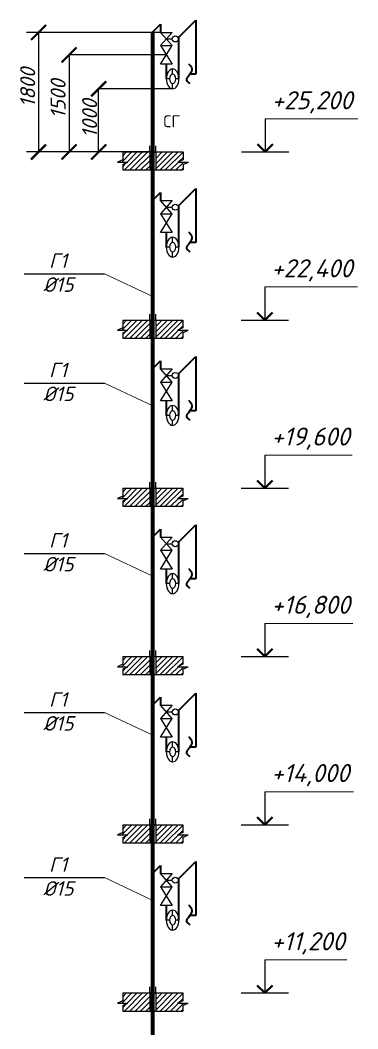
# Model space of a CAD drawing. Header units: millimetres. Extents: x -710977 to 10671, y -929782 to 89628.
# Drawn here: x -91.1 to -34.9, y 4092.7 to 4260.6 of the extents above; entities that cross this region are included whole.
import ezdxf

# ---------------------------------------------------------------- set-up
doc = ezdxf.new("R2010")
doc.units = ezdxf.units.MM
doc.header["$LTSCALE"] = 0.4
for name, color, linetype in [('аксонометрия', 84, 'Continuous'), ('кварталыИнфо', 7, 'Continuous'), ('СхемаГидравлика', 7, 'Continuous')]:
    doc.layers.add(name, color=color, linetype=linetype)
doc.layers.add('Надписи', color=7, linetype='Continuous', lineweight=20)
doc.styles.add('Zhenka', font='isocpeur.ttf', dxfattribs={"height": 400})
doc.styles.add('группа', font='isocpeui.ttf')
doc.styles.add('размерный', font='isocpeui.ttf')
doc.styles.add('текстовый', font='isocpeui.ttf', dxfattribs={"height": 5})
pattern_1 = [(45, (-574.64663, 3963.29506), (-0.44194174, 0.44194174), [])]
pattern_2 = [(45, (-574.64663, 3991.29506), (-0.44194174, 0.44194174), [])]
pattern_3 = [(45, (-574.64663, 4019.29506), (-0.44194174, 0.44194174), [])]
pattern_4 = [(45, (-574.64663, 4047.29506), (-0.44194174, 0.44194174), [])]

# ---------------------------------------------------------------- blocks, each defined once
blk = doc.blocks.new('_ArchTick')
at = {"color": 0, "linetype": 'ByBlock', "const_width": 0.15}
blk.add_lwpolyline([(-0.5, -0.5), (0.5, 0.5)], dxfattribs=at)

msp = doc.modelspace()

# ---------------------------------------------------------------- hatches: boundary and pattern name
at = {"layer": 'аксонометрия', "lineweight": 25}
h = msp.add_hatch(dxfattribs=at)
h.set_pattern_fill('ANSI31', scale=5, style=0)
h.set_pattern_definition([(45, (-574.64663, 4103.2648), (-0.44194174, 0.44194174), [])])
h.paths.add_polyline_path([(-69.503, 4235.643), (-69.503, 4238.643), (-74.003, 4238.643), (-74.003, 4237.351), (-74.89, 4236.943), (-73.116, 4236.943), (-74.003, 4236.535), (-74.003, 4235.643)])
h = msp.add_hatch(dxfattribs=at)
h.set_pattern_fill('ANSI31', scale=5, style=0)
h.set_pattern_definition([(45, (-574.64663, 4075.2648), (-0.44194174, 0.44194174), [])])
h.paths.add_polyline_path([(-63.116, 4236.943), (-64.89, 4236.943), (-64.003, 4237.351), (-64.003, 4238.643), (-68.503, 4238.643), (-68.503, 4235.643), (-64.003, 4235.643), (-64.003, 4236.535)])
h = msp.add_hatch(dxfattribs=at)
h.set_pattern_fill('ANSI31', scale=5, style=0)
h.set_pattern_definition([(45, (-574.64663, 4075.29506), (-0.44194174, 0.44194174), [])])
h.paths.add_polyline_path([(-69.503, 4207.673), (-69.503, 4210.673), (-74.003, 4210.673), (-74.003, 4209.382), (-74.89, 4208.973), (-73.116, 4208.973), (-74.003, 4208.565), (-74.003, 4207.673)])
h = msp.add_hatch(dxfattribs=at)
h.set_pattern_fill('ANSI31', scale=5, style=0)
h.set_pattern_definition(pattern_4)
h.paths.add_polyline_path([(-63.116, 4208.973), (-64.89, 4208.973), (-64.003, 4209.382), (-64.003, 4210.673), (-68.503, 4210.673), (-68.503, 4207.673), (-64.003, 4207.673), (-64.003, 4208.565)])
h = msp.add_hatch(dxfattribs=at)
h.set_pattern_fill('ANSI31', scale=5, style=0)
h.set_pattern_definition(pattern_4)
h.paths.add_polyline_path([(-69.503, 4179.673), (-69.503, 4182.673), (-74.003, 4182.673), (-74.003, 4181.382), (-74.89, 4180.973), (-73.116, 4180.973), (-74.003, 4180.565), (-74.003, 4179.673)])
h = msp.add_hatch(dxfattribs=at)
h.set_pattern_fill('ANSI31', scale=5, style=0)
h.set_pattern_definition(pattern_3)
h.paths.add_polyline_path([(-63.116, 4180.973), (-64.89, 4180.973), (-64.003, 4181.382), (-64.003, 4182.673), (-68.503, 4182.673), (-68.503, 4179.673), (-64.003, 4179.673), (-64.003, 4180.565)])
h = msp.add_hatch(dxfattribs=at)
h.set_pattern_fill('ANSI31', scale=5, style=0)
h.set_pattern_definition(pattern_3)
h.paths.add_polyline_path([(-69.503, 4151.673), (-69.503, 4154.673), (-74.003, 4154.673), (-74.003, 4153.382), (-74.89, 4152.973), (-73.116, 4152.973), (-74.003, 4152.565), (-74.003, 4151.673)])
h = msp.add_hatch(dxfattribs=at)
h.set_pattern_fill('ANSI31', scale=5, style=0)
h.set_pattern_definition(pattern_2)
h.paths.add_polyline_path([(-63.116, 4152.973), (-64.89, 4152.973), (-64.003, 4153.382), (-64.003, 4154.673), (-68.503, 4154.673), (-68.503, 4151.673), (-64.003, 4151.673), (-64.003, 4152.565)])
h = msp.add_hatch(dxfattribs=at)
h.set_pattern_fill('ANSI31', scale=5, style=0)
h.set_pattern_definition(pattern_2)
h.paths.add_polyline_path([(-69.503, 4123.673), (-69.503, 4126.673), (-74.003, 4126.673), (-74.003, 4125.382), (-74.89, 4124.973), (-73.116, 4124.973), (-74.003, 4124.565), (-74.003, 4123.673)])
h = msp.add_hatch(dxfattribs=at)
h.set_pattern_fill('ANSI31', scale=5, style=0)
h.set_pattern_definition(pattern_1)
h.paths.add_polyline_path([(-63.116, 4124.973), (-64.89, 4124.973), (-64.003, 4125.382), (-64.003, 4126.673), (-68.503, 4126.673), (-68.503, 4123.673), (-64.003, 4123.673), (-64.003, 4124.565)])
h = msp.add_hatch(dxfattribs=at)
h.set_pattern_fill('ANSI31', scale=5, style=0)
h.set_pattern_definition(pattern_1)
h.paths.add_polyline_path([(-69.503, 4095.673), (-69.503, 4098.673), (-74.003, 4098.673), (-74.003, 4097.382), (-74.89, 4096.973), (-73.116, 4096.973), (-74.003, 4096.565), (-74.003, 4095.673)])
h = msp.add_hatch(dxfattribs=at)
h.set_pattern_fill('ANSI31', scale=5, style=0)
h.set_pattern_definition([(45, (-574.64663, 3935.29506), (-0.44194174, 0.44194174), [])])
h.paths.add_polyline_path([(-63.116, 4096.973), (-64.89, 4096.973), (-64.003, 4097.382), (-64.003, 4098.673), (-68.503, 4098.673), (-68.503, 4095.673), (-64.003, 4095.673), (-64.003, 4096.565)])

# ---------------------------------------------------------------- linework, layer by layer
at = {"color": 7, "lineweight": 35}
for p, q in [((-64.645, 4257.749), (-61.817, 4260.577)), ((-61.817, 4260.577), (-61.817, 4251.577)), ((-69.003, 4258.613), (-67.73, 4259.886)), ((-67.73, 4259.886), (-67.73, 4258.549)), ((-64.645, 4250.799), (-64.645, 4257.749)), ((-66.745, 4253.229), (-66.745, 4250.799)), ((-61.817, 4251.577), (-62.817, 4251.577)), ((-64.645, 4229.749), (-61.817, 4232.577)), ((-61.817, 4232.577), (-61.817, 4223.577)), ((-69.003, 4230.613), (-67.73, 4231.886)), ((-67.73, 4231.886), (-67.73, 4230.549)), ((-64.645, 4222.799), (-64.645, 4229.749)), ((-66.745, 4225.229), (-66.745, 4222.799)), ((-61.817, 4223.577), (-62.817, 4223.577)), ((-69.003, 4202.613), (-67.73, 4203.886)), ((-67.73, 4203.886), (-67.73, 4202.549)), ((-64.645, 4201.749), (-61.817, 4204.577)), ((-61.817, 4204.577), (-61.817, 4195.577)), ((-64.645, 4194.799), (-64.645, 4201.749)), ((-66.745, 4197.229), (-66.745, 4194.799)), ((-61.817, 4195.577), (-62.817, 4195.577)), ((-69.003, 4174.613), (-67.73, 4175.886)), ((-67.73, 4175.886), (-67.73, 4174.549)), ((-64.645, 4173.749), (-61.817, 4176.577)), ((-61.817, 4176.577), (-61.817, 4167.577)), ((-64.645, 4166.799), (-64.645, 4173.749)), ((-66.745, 4169.229), (-66.745, 4166.799)), ((-61.817, 4167.577), (-62.817, 4167.577)), ((-64.645, 4145.749), (-61.817, 4148.577)), ((-61.817, 4148.577), (-61.817, 4139.577)), ((-69.003, 4146.613), (-67.73, 4147.886)), ((-67.73, 4147.886), (-67.73, 4146.549)), ((-64.645, 4138.799), (-64.645, 4145.749)), ((-66.745, 4141.229), (-66.745, 4138.799)), ((-61.817, 4139.577), (-62.817, 4139.577)), ((-69.003, 4118.613), (-67.73, 4119.886)), ((-67.73, 4119.886), (-67.73, 4118.549)), ((-64.645, 4117.749), (-61.817, 4120.577)), ((-61.817, 4120.577), (-61.817, 4111.577)), ((-64.645, 4110.799), (-64.645, 4117.749)), ((-66.745, 4113.229), (-66.745, 4110.799)), ((-61.817, 4111.577), (-62.817, 4111.577))]:
    msp.add_line(p, q, dxfattribs=at)
at = {"color": 7, "lineweight": 20}
for p, q in [((-50.284, 4244.147), (-34.856, 4244.147)), ((-50.345, 4216.177), (-34.918, 4216.177)), ((-50.345, 4188.177), (-35.778, 4188.177)), ((-50.345, 4160.177), (-35.692, 4160.177)), ((-50.345, 4132.177), (-35.571, 4132.177)), ((-50.345, 4104.177), (-36.669, 4104.177))]:
    msp.add_line(p, q, dxfattribs=at)
at = {"color": 7, "lineweight": 25}
for p, q in [((-50.284, 4244.147), (-50.284, 4238.643)), ((-54.228, 4238.643), (-46.339, 4238.643)), ((-50.345, 4216.177), (-50.345, 4210.673)), ((-54.289, 4210.673), (-46.401, 4210.673)), ((-50.345, 4188.177), (-50.345, 4182.673)), ((-54.289, 4182.673), (-46.401, 4182.673)), ((-50.345, 4160.177), (-50.345, 4154.673)), ((-54.289, 4154.673), (-46.401, 4154.673)), ((-50.345, 4132.177), (-50.345, 4126.673)), ((-54.289, 4126.673), (-46.401, 4126.673)), ((-50.345, 4104.177), (-50.345, 4098.673)), ((-54.289, 4098.673), (-46.401, 4098.673))]:
    msp.add_line(p, q, dxfattribs=at)
at = {"lineweight": 25}
for p, q in [((-90.411, 4218.375), (-77.023, 4218.375)), ((-90.411, 4218.375), (-77.023, 4218.375)), ((-90.411, 4200.183), (-77.023, 4200.183)), ((-90.411, 4200.183), (-77.023, 4200.183)), ((-90.411, 4171.839), (-77.023, 4171.839)), ((-90.411, 4171.839), (-77.023, 4171.839)), ((-90.411, 4145.346), (-77.023, 4145.346)), ((-90.411, 4145.346), (-77.023, 4145.346)), ((-90.411, 4117.87), (-77.023, 4117.87)), ((-90.411, 4117.87), (-77.023, 4117.87))]:
    msp.add_line(p, q, dxfattribs=at)
at = {"color": 7, "lineweight": 35}
for points in [[(-63.022, 4253.328), (-62.496, 4252.453), (-62.883, 4251.487), (-63.383, 4250.603), (-62.805, 4250.025)], [(-63.022, 4225.328), (-62.496, 4224.453), (-62.883, 4223.487), (-63.383, 4222.603), (-62.805, 4222.025)], [(-63.022, 4197.328), (-62.496, 4196.453), (-62.883, 4195.487), (-63.383, 4194.603), (-62.805, 4194.025)], [(-63.022, 4169.328), (-62.496, 4168.453), (-62.883, 4167.487), (-63.383, 4166.603), (-62.805, 4166.025)], [(-63.022, 4141.328), (-62.496, 4140.453), (-62.883, 4139.487), (-63.383, 4138.603), (-62.805, 4138.025)], [(-63.022, 4113.328), (-62.496, 4112.453), (-62.883, 4111.487), (-63.383, 4110.603), (-62.805, 4110.025)]]:
    msp.add_spline(points, degree=3, dxfattribs=at)
at = {"layer": 'аксонометрия', "color": 7, "lineweight": 70}
for p, q in [((-69.003, 4235.643), (-69.003, 4258.613)), ((-69.003, 4230.643), (-69.003, 4235.643)), ((-69.003, 4006.643), (-69.003, 4230.643))]:
    msp.add_line(p, q, dxfattribs=at)
at = {"layer": 'аксонометрия', "color": 7, "lineweight": 25}
for p, q in [((-66.745, 4257.449), (-65.745, 4257.449)), ((-65.695, 4251.584), (-65.695, 4252.451)), ((-66.216, 4250.799), (-66.745, 4250.799)), ((-64.645, 4250.799), (-65.174, 4250.799)), ((-65.695, 4249.146), (-65.695, 4250.013)), ((-69.503, 4238.643), (-69.503, 4239.643)), ((-68.503, 4238.643), (-68.503, 4239.643)), ((-74.003, 4237.351), (-74.89, 4236.943)), ((-74.003, 4238.643), (-64.003, 4238.643)), ((-74.003, 4238.643), (-74.003, 4237.351)), ((-69.503, 4238.643), (-69.503, 4235.643)), ((-68.503, 4238.643), (-68.503, 4235.643)), ((-63.953, 4237.351), (-64.839, 4236.943)), ((-63.953, 4238.643), (-63.953, 4237.351)), ((-74.89, 4236.943), (-73.116, 4236.943)), ((-74.003, 4236.535), (-73.116, 4236.943)), ((-74.003, 4236.535), (-74.003, 4235.643)), ((-74.003, 4235.643), (-64.003, 4235.643)), ((-64.839, 4236.943), (-63.066, 4236.943)), ((-63.953, 4236.535), (-63.066, 4236.943)), ((-63.953, 4236.535), (-63.953, 4235.643)), ((-66.745, 4229.449), (-65.745, 4229.449)), ((-65.695, 4223.584), (-65.695, 4224.451)), ((-66.216, 4222.799), (-66.745, 4222.799)), ((-65.695, 4221.146), (-65.695, 4222.013)), ((-64.645, 4222.799), (-65.174, 4222.799)), ((-74.003, 4210.673), (-64.003, 4210.673)), ((-74.003, 4210.673), (-74.003, 4209.382)), ((-69.503, 4210.673), (-69.503, 4211.673)), ((-69.503, 4210.673), (-69.503, 4207.673)), ((-68.503, 4210.673), (-68.503, 4211.673)), ((-68.503, 4210.673), (-68.503, 4207.673)), ((-64.003, 4210.673), (-64.003, 4209.382)), ((-74.003, 4209.382), (-74.89, 4208.973)), ((-74.89, 4208.973), (-73.116, 4208.973)), ((-74.003, 4208.565), (-73.116, 4208.973)), ((-74.003, 4208.565), (-74.003, 4207.673)), ((-64.003, 4209.382), (-64.89, 4208.973)), ((-64.89, 4208.973), (-63.116, 4208.973)), ((-64.003, 4208.565), (-63.116, 4208.973)), ((-64.003, 4208.565), (-64.003, 4207.673)), ((-74.003, 4207.673), (-64.003, 4207.673)), ((-69.003, 4207.673), (-69.003, 4202.673)), ((-66.745, 4201.449), (-65.745, 4201.449)), ((-65.695, 4195.584), (-65.695, 4196.451)), ((-66.216, 4194.799), (-66.745, 4194.799)), ((-65.695, 4193.146), (-65.695, 4194.013)), ((-64.645, 4194.799), (-65.174, 4194.799)), ((-69.503, 4182.673), (-69.503, 4183.673)), ((-68.503, 4182.673), (-68.503, 4183.673)), ((-74.003, 4182.673), (-64.003, 4182.673)), ((-74.003, 4182.673), (-74.003, 4181.382)), ((-69.503, 4182.673), (-69.503, 4179.673)), ((-68.503, 4182.673), (-68.503, 4179.673)), ((-64.003, 4182.673), (-64.003, 4181.382)), ((-74.003, 4181.382), (-74.89, 4180.973)), ((-74.89, 4180.973), (-73.116, 4180.973)), ((-74.003, 4180.565), (-73.116, 4180.973)), ((-74.003, 4180.565), (-74.003, 4179.673)), ((-64.003, 4181.382), (-64.89, 4180.973)), ((-64.89, 4180.973), (-63.116, 4180.973)), ((-64.003, 4180.565), (-63.116, 4180.973)), ((-64.003, 4180.565), (-64.003, 4179.673)), ((-74.003, 4179.673), (-64.003, 4179.673)), ((-69.003, 4179.673), (-69.003, 4174.673)), ((-66.745, 4173.449), (-65.745, 4173.449)), ((-65.695, 4167.584), (-65.695, 4168.451)), ((-66.216, 4166.799), (-66.745, 4166.799)), ((-64.645, 4166.799), (-65.174, 4166.799)), ((-65.695, 4165.146), (-65.695, 4166.013)), ((-69.503, 4154.673), (-69.503, 4155.673)), ((-68.503, 4154.673), (-68.503, 4155.673)), ((-74.003, 4153.382), (-74.89, 4152.973)), ((-74.003, 4154.673), (-64.003, 4154.673)), ((-74.003, 4154.673), (-74.003, 4153.382)), ((-69.503, 4154.673), (-69.503, 4151.673)), ((-68.503, 4154.673), (-68.503, 4151.673)), ((-64.003, 4153.382), (-64.89, 4152.973)), ((-64.003, 4154.673), (-64.003, 4153.382)), ((-74.89, 4152.973), (-73.116, 4152.973)), ((-74.003, 4152.565), (-73.116, 4152.973)), ((-74.003, 4152.565), (-74.003, 4151.673)), ((-74.003, 4151.673), (-64.003, 4151.673)), ((-69.003, 4151.673), (-69.003, 4146.673)), ((-64.89, 4152.973), (-63.116, 4152.973)), ((-64.003, 4152.565), (-63.116, 4152.973)), ((-64.003, 4152.565), (-64.003, 4151.673)), ((-66.745, 4145.449), (-65.745, 4145.449)), ((-65.695, 4139.584), (-65.695, 4140.451)), ((-66.216, 4138.799), (-66.745, 4138.799)), ((-65.695, 4137.146), (-65.695, 4138.013)), ((-64.645, 4138.799), (-65.174, 4138.799)), ((-74.003, 4126.673), (-64.003, 4126.673)), ((-74.003, 4126.673), (-74.003, 4125.382)), ((-69.503, 4126.673), (-69.503, 4127.673)), ((-69.503, 4126.673), (-69.503, 4123.673)), ((-68.503, 4126.673), (-68.503, 4127.673)), ((-68.503, 4126.673), (-68.503, 4123.673)), ((-64.003, 4126.673), (-64.003, 4125.382)), ((-74.003, 4125.382), (-74.89, 4124.973)), ((-74.89, 4124.973), (-73.116, 4124.973)), ((-74.003, 4124.565), (-73.116, 4124.973)), ((-74.003, 4124.565), (-74.003, 4123.673)), ((-64.003, 4125.382), (-64.89, 4124.973)), ((-64.89, 4124.973), (-63.116, 4124.973)), ((-64.003, 4124.565), (-63.116, 4124.973)), ((-64.003, 4124.565), (-64.003, 4123.673)), ((-74.003, 4123.673), (-64.003, 4123.673)), ((-69.003, 4123.673), (-69.003, 4118.673)), ((-66.745, 4117.449), (-65.745, 4117.449)), ((-65.695, 4111.584), (-65.695, 4112.451)), ((-66.216, 4110.799), (-66.745, 4110.799)), ((-65.695, 4109.146), (-65.695, 4110.013)), ((-64.645, 4110.799), (-65.174, 4110.799)), ((-69.503, 4098.673), (-69.503, 4099.673)), ((-68.503, 4098.673), (-68.503, 4099.673)), ((-74.003, 4098.673), (-64.003, 4098.673)), ((-74.003, 4098.673), (-74.003, 4097.382)), ((-69.503, 4098.673), (-69.503, 4095.673)), ((-68.503, 4098.673), (-68.503, 4095.673)), ((-64.003, 4098.673), (-64.003, 4097.382)), ((-74.003, 4097.382), (-74.89, 4096.973)), ((-74.89, 4096.973), (-73.116, 4096.973)), ((-74.003, 4096.565), (-73.116, 4096.973)), ((-74.003, 4096.565), (-74.003, 4095.673)), ((-64.003, 4097.382), (-64.89, 4096.973)), ((-64.89, 4096.973), (-63.116, 4096.973)), ((-64.003, 4096.565), (-63.116, 4096.973)), ((-64.003, 4096.565), (-64.003, 4095.673)), ((-74.003, 4095.673), (-64.003, 4095.673))]:
    msp.add_line(p, q, dxfattribs=at)
at = {"layer": 'аксонометрия', "color": 7, "lineweight": 20}
for p, q in [((-77.023, 4218.375), (-69.003, 4214.591)), ((-77.023, 4200.183), (-69.003, 4196.398)), ((-77.023, 4171.839), (-69.003, 4168.055)), ((-77.023, 4145.346), (-69.003, 4141.562)), ((-77.023, 4117.87), (-69.003, 4114.085))]:
    msp.add_line(p, q, dxfattribs=at)
at = {"layer": 'аксонометрия', "color": 7, "lineweight": 25}
for centre in [(-65.245, 4257.449), (-65.245, 4229.449), (-65.245, 4201.449), (-65.245, 4173.449), (-65.245, 4145.449), (-65.245, 4117.449)]:
    msp.add_circle(centre, 0.5, dxfattribs=at)
at = {"layer": 'аксонометрия', "color": 7, "lineweight": 25, "extrusion": (0, 0, -1)}
for centre, major_axis, ratio in [((-65.695, 4250.799), (0, -1.653), 0.6353435), ((-65.695, 4250.799), (0, -0.786), 0.6634455), ((-65.695, 4222.799), (0, -1.653), 0.6353435), ((-65.695, 4222.799), (0, -0.786), 0.6634455), ((-65.695, 4194.799), (0, -1.653), 0.6353435), ((-65.695, 4194.799), (0, -0.786), 0.6634455), ((-65.695, 4166.799), (0, -1.653), 0.6353435), ((-65.695, 4166.799), (0, -0.786), 0.6634455), ((-65.695, 4138.799), (0, -1.653), 0.6353435), ((-65.695, 4138.799), (0, -0.786), 0.6634455), ((-65.695, 4110.799), (0, -1.653), 0.6353435), ((-65.695, 4110.799), (0, -0.786), 0.6634455)]:
    msp.add_ellipse(centre, major_axis=major_axis, ratio=ratio, dxfattribs=at)
at = {"layer": 'кварталыИнфо', "ltscale": 0.12}
for p, q in [((-67.73, 4258.549), (-65.76, 4258.549)), ((-65.76, 4256.349), (-67.73, 4258.549)), ((-65.76, 4258.549), (-67.73, 4256.349)), ((-67.73, 4256.349), (-65.76, 4256.349)), ((-67.73, 4253.229), (-65.76, 4256.349)), ((-67.73, 4256.349), (-65.76, 4253.229)), ((-69.003, 4238.643), (-69.003, 4252.523)), ((-65.76, 4253.229), (-67.73, 4253.229)), ((-69.003, 4238.643), (-69.003, 4249.623)), ((-69.003, 4238.643), (-69.003, 4245.143)), ((-67.73, 4230.549), (-65.76, 4230.549)), ((-65.76, 4228.349), (-67.73, 4230.549)), ((-65.76, 4230.549), (-67.73, 4228.349)), ((-67.73, 4228.349), (-65.76, 4228.349)), ((-67.73, 4225.229), (-65.76, 4228.349)), ((-67.73, 4228.349), (-65.76, 4225.229)), ((-65.76, 4225.229), (-67.73, 4225.229)), ((-67.73, 4202.549), (-65.76, 4202.549)), ((-65.76, 4200.349), (-67.73, 4202.549)), ((-65.76, 4202.549), (-67.73, 4200.349)), ((-67.73, 4200.349), (-65.76, 4200.349)), ((-67.73, 4197.229), (-65.76, 4200.349)), ((-67.73, 4200.349), (-65.76, 4197.229)), ((-65.76, 4197.229), (-67.73, 4197.229)), ((-67.73, 4174.549), (-65.76, 4174.549)), ((-65.76, 4172.349), (-67.73, 4174.549)), ((-65.76, 4174.549), (-67.73, 4172.349)), ((-67.73, 4172.349), (-65.76, 4172.349)), ((-67.73, 4169.229), (-65.76, 4172.349)), ((-67.73, 4172.349), (-65.76, 4169.229)), ((-65.76, 4169.229), (-67.73, 4169.229)), ((-67.73, 4146.549), (-65.76, 4146.549)), ((-65.76, 4144.349), (-67.73, 4146.549)), ((-65.76, 4146.549), (-67.73, 4144.349)), ((-67.73, 4144.349), (-65.76, 4144.349)), ((-67.73, 4141.229), (-65.76, 4144.349)), ((-67.73, 4144.349), (-65.76, 4141.229)), ((-65.76, 4141.229), (-67.73, 4141.229)), ((-67.73, 4118.549), (-65.76, 4118.549)), ((-65.76, 4116.349), (-67.73, 4118.549)), ((-65.76, 4118.549), (-67.73, 4116.349)), ((-67.73, 4116.349), (-65.76, 4116.349)), ((-67.73, 4113.229), (-65.76, 4116.349)), ((-67.73, 4116.349), (-65.76, 4113.229)), ((-65.76, 4113.229), (-67.73, 4113.229))]:
    msp.add_line(p, q, dxfattribs=at)
at = {"layer": 'Надписи', "color": 7, "linetype": 'ByBlock', "lineweight": 40, "ltscale": 0.2}
for p, q in [((-50.284, 4238.643), (-51.556, 4239.916)), ((-50.284, 4238.643), (-49.011, 4239.916)), ((-50.345, 4210.673), (-51.618, 4211.946)), ((-50.345, 4210.673), (-49.072, 4211.946)), ((-50.345, 4182.673), (-51.618, 4183.946)), ((-50.345, 4182.673), (-49.072, 4183.946)), ((-50.345, 4154.673), (-51.618, 4155.946)), ((-50.345, 4154.673), (-49.072, 4155.946)), ((-50.345, 4126.673), (-51.618, 4127.946)), ((-50.345, 4126.673), (-49.072, 4127.946)), ((-50.345, 4098.673), (-51.618, 4099.946)), ((-50.345, 4098.673), (-49.072, 4099.946))]:
    msp.add_line(p, q, dxfattribs=at)
at = {"layer": 'СхемаГидравлика'}
for p, q in [((-67.73, 4258.549), (-90.001, 4258.549)), ((-88.001, 4258.549), (-88.001, 4238.643)), ((-66.745, 4254.789), (-82.926, 4254.789)), ((-82.926, 4254.789), (-82.926, 4238.643)), ((-65.695, 4249.146), (-78.003, 4249.146)), ((-78.003, 4238.643), (-78.003, 4249.146)), ((-71.001, 4238.643), (-90.001, 4238.643)), ((-84.001, 4238.643), (-88.001, 4238.643)), ((-78.926, 4238.643), (-84.926, 4238.643)), ((-78.926, 4238.643), (-82.926, 4238.643)), ((-69.003, 4238.643), (-80.003, 4238.643)), ((-73.003, 4238.643), (-78.003, 4238.643))]:
    msp.add_line(p, q, dxfattribs=at)

# ---------------------------------------------------------------- block references
at = {"layer": 'СхемаГидравлика', "xscale": -2.5, "yscale": 2.5, "zscale": 2.5}
for p, rotation in [((-88.001, 4258.549), 270), ((-82.926, 4254.789), 270), ((-78.003, 4249.146), 270), ((-88.001, 4238.643), 90), ((-82.926, 4238.643), 90), ((-78.003, 4238.643), 90)]:
    msp.add_blockref('_ArchTick', p, dxfattribs=dict(at, rotation=rotation))

# ---------------------------------------------------------------- texts
at = {"color": 7, "lineweight": 20, "char_height": 3, "width": 14.94504, "attachment_point": 1, "style": 'текстовый'}
for s, insert in [('{\\fISOCPEUR|b0|i1|c0|p34;+2\\fISOCPEUR|b0|i1|c204|p34;5\\fISOCPEUR|b0|i1|c0|p34;,\\fISOCPEUR|b0|i1|c204|p34;2\\fISOCPEUR|b0|i1|c0|p34;00}', (-49.192, 4248.753)), ('{\\fISOCPEUR|b0|i1|c0|p34;+22,400}', (-49.254, 4220.783)), ('{\\fISOCPEUR|b0|i1|c0|p34;+19,600}', (-49.254, 4192.783)), ('{\\fISOCPEUR|b0|i1|c0|p34;+16,800}', (-49.254, 4164.783)), ('{\\fISOCPEUR|b0|i1|c0|p34;+14,000}', (-49.254, 4136.783)), ('{\\fISOCPEUR|b0|i1|c0|p34;+11,200}', (-49.254, 4108.783))]:
    msp.add_mtext(s, dxfattribs=dict(at, insert=insert))
at = {"lineweight": 25, "char_height": 2.4128, "width": 11.85085, "attachment_point": 1, "style": 'группа'}
for s, insert in [('Г1', (-86.26, 4221.759)), ('%%C15', (-87.244, 4217.775)), ('Г1', (-86.26, 4203.566)), ('%%C15', (-87.244, 4199.582)), ('Г1', (-86.26, 4175.222)), ('%%C15', (-87.244, 4171.238)), ('Г1', (-86.26, 4148.729)), ('%%C15', (-87.244, 4144.745)), ('Г1', (-86.26, 4121.253)), ('%%C15', (-87.244, 4117.269))]:
    msp.add_mtext(s, dxfattribs=dict(at, insert=insert))
at = {"layer": 'аксонометрия', "color": 7, "lineweight": 35, "insert": (-67.233, 4244.756), "char_height": 2, "width": 3.04928, "attachment_point": 1, "style": 'Zhenka'}
msp.add_mtext('СГ', dxfattribs=at)
at = {"layer": 'СхемаГидравлика', "char_height": 5, "attachment_point": 5, "rotation": 90, "style": 'размерный'}
for s, insert in [('{\\fISOCPEUR|b0|i1|c204|p34;\\H0.5x;1800}', (-89.808, 4249.36)), ('{\\fISOCPEUR|b0|i1|c204|p34;\\H0.5x;1500}', (-84.751, 4247.456)), ('{\\fISOCPEUR|b0|i1|c204|p34;\\H0.5x;1000}', (-79.505, 4244.199))]:
    msp.add_mtext(s, dxfattribs=dict(at, insert=insert))

doc.saveas('drawing.dxf')
